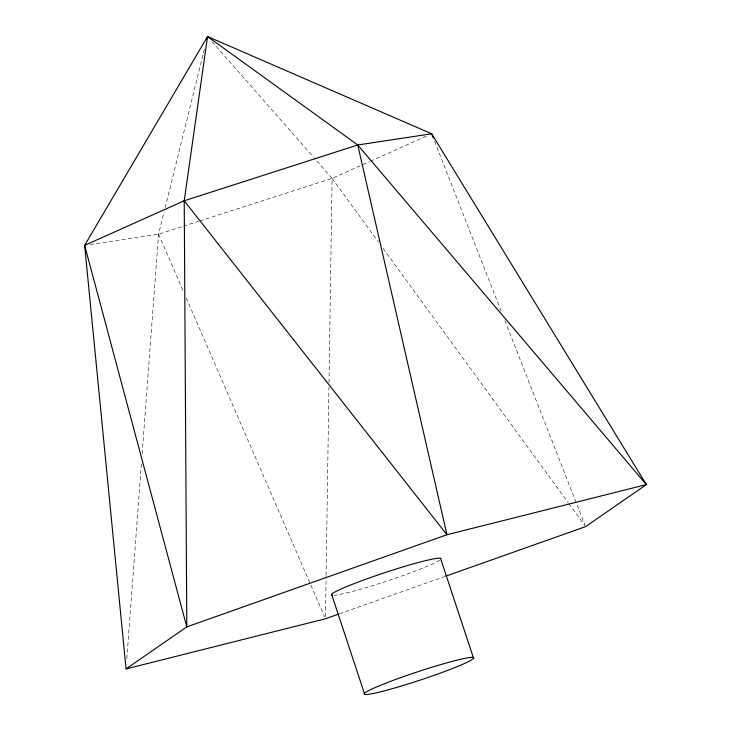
<?xml version="1.0" encoding="UTF-8"?>
<svg xmlns="http://www.w3.org/2000/svg" width="731" height="731" viewBox="0 0 731 731"><rect width="100%" height="100%" fill="white"/><g stroke="black" fill="none" stroke-linecap="round" stroke-linejoin="round"><path stroke-width="0.55" stroke-dasharray="3.65 2.74" d="M325.496 616.498L326.099 576.558M326.108 575.425L328.941 387.174M329.014 382.615L332.084 178.391L314.083 157.887M126.829 658.668L141.467 462.924M142.152 453.823L158.581 234.185L164.046 212.1M165.142 207.686L204.817 47.588M199.782 220.936L332.084 178.391L369.429 161.661M370.462 161.204L426.484 136.112M339.431 613.821L444.786 576.503M90.251 244.529L158.581 234.185L182.43 226.509M183.518 226.162L198.704 221.283M212.054 41.676L313.334 157.028M332.084 178.391L378.366 241.961M383.053 248.403L568.17 502.672M568.837 503.595L584.937 525.699M158.581 234.185L183.518 291.66M186.241 297.937L324.555 616.69M434.579 141.22L501.146 311.095M504.893 320.653L584.773 524.502M439.733 560.138A57.703 4.322 -18.3 0 1 388.709 580.487A57.703 4.322 -18.3 0 1 333.976 595.299"/><path stroke-width="1.1" d="M433.328 138.031L431.665 133.782L357.742 144.976L184.23 200.769L84.65 245.369L186.807 626.887L446.952 534.736L646.35 484.607L357.742 144.976L207.549 36.55L84.65 245.369L126.061 668.911L186.807 626.887L184.23 200.769L207.549 36.55L431.665 133.782L646.35 484.607L585.604 526.622L445.855 576.129M207.001 38.761L207.549 36.55M338.362 614.204L325.459 618.773L126.061 668.911M184.23 200.769L446.952 534.736L357.742 144.976M473.597 658.366A57.703 4.322 -18.3 0 0 395.736 679.437A57.703 4.322 -18.3 0 0 387.668 689.954A57.703 4.322 -18.3 0 0 473.597 658.366L440.802 559.197A57.703 4.322 -18.3 0 0 383.702 573.031A57.703 4.322 -18.3 0 0 332.258 595.29M331.609 594.312L364.404 693.481"/></g></svg>
